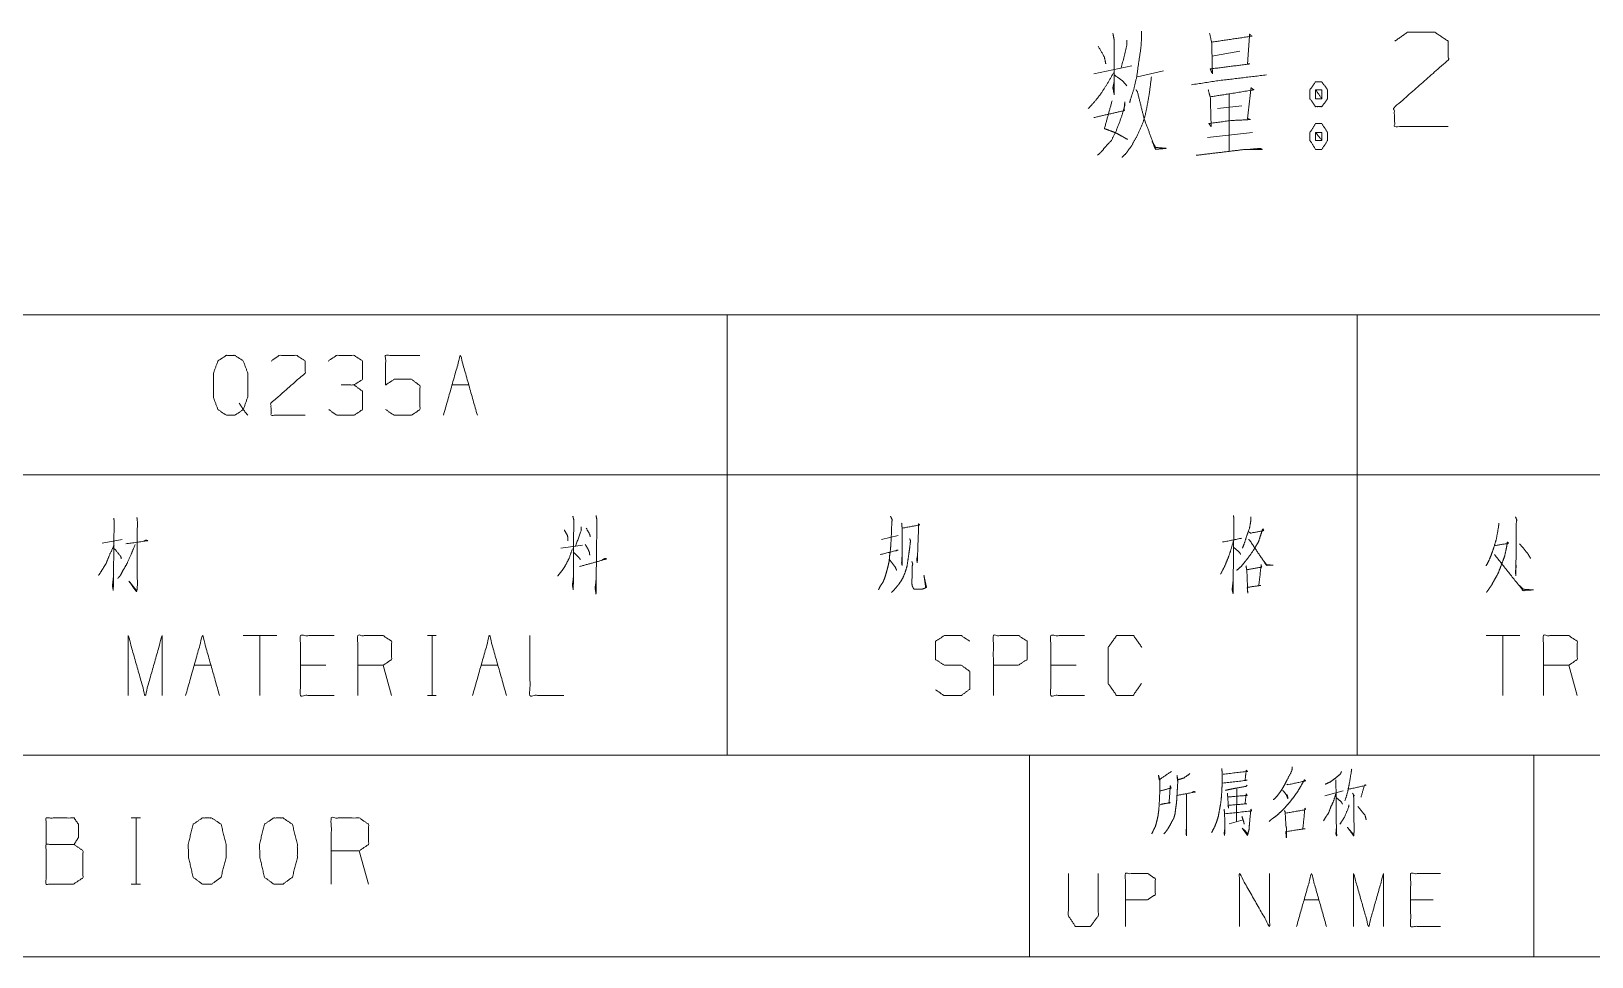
# Model space of a CAD drawing. Header units: millimetres. Extents: x 0 to 420, y 0 to 297.
# Drawn here: x 285.4 to 347.3, y 29 to 65.7 of the extents above; entities that cross this region are included whole.
import ezdxf

# ---------------------------------------------------------------- set-up
doc = ezdxf.new("R2010")
doc.units = ezdxf.units.MM
doc.layers.add('101', color=7, linetype='Continuous', true_color=0xffffff)

msp = doc.modelspace()

# ---------------------------------------------------------------- linework, layer by layer
at = {"layer": '101', "color": 72, "linetype": 'Continuous', "lineweight": 18}
for p, q in [((332.226, 64.72), (333.34, 64.916)), ((327.551, 64.011), (329.054, 64.326)), ((329.277, 63.893), (330.307, 64.129)), ((332.922, 63.224), (332.922, 60.94)), ((332.449, 62.633), (333.423, 62.751)), ((332.059, 61.491), (333.841, 61.688)), ((283, 54.463), (313, 54.463)), ((313, 54.463), (313, 48.113)), ((313, 54.463), (338, 54.463)), ((338, 54.463), (368, 54.463)), ((338, 54.463), (338, 48.113)), ((302.087, 51.675), (302.759, 51.675)), ((283, 48.113), (313, 48.113)), ((313, 48.113), (338, 48.113)), ((313, 48.113), (313, 37)), ((338, 48.113), (368, 48.113)), ((338, 48.113), (338, 37)), ((288.212, 45.4), (289.007, 45.55)), ((306.406, 45.2), (307.272, 45.325)), ((319.13, 45.55), (319.784, 45.7)), ((295.143, 41.737), (293.8, 41.737)), ((294.472, 41.737), (294.472, 39.362)), ((301.124, 41.737), (301.46, 41.737)), ((301.301, 41.737), (301.301, 39.362)), ((344.449, 41.737), (343.106, 41.737)), ((343.778, 41.737), (343.778, 39.362)), ((291.859, 40.563), (292.531, 40.563)), ((297.084, 40.563), (296.076, 40.563)), ((299.696, 39.362), (299.36, 40.563)), ((303.242, 40.563), (303.913, 40.563)), ((326.847, 40.563), (325.839, 40.563)), ((346.726, 39.362), (346.39, 40.563)), ((301.124, 39.362), (301.46, 39.362)), ((283, 37), (313, 37)), ((313, 37), (338, 37)), ((338, 37), (368, 37)), ((333.22, 35.666), (333.204, 34.364)), ((336.715, 35.379), (337.433, 35.578)), ((289.361, 34.504), (289.732, 34.504)), ((289.556, 34.504), (289.556, 31.882)), ((332.923, 34.275), (333.469, 34.43)), ((298.784, 31.882), (298.413, 33.206)), ((289.361, 31.882), (289.732, 31.882)), ((335.887, 31.261), (336.48, 31.261)), ((341.006, 31.261), (340.116, 31.261))]:
    msp.add_line(p, q, dxfattribs=at)
at = {"layer": '101', "color": 133, "linetype": 'Continuous', "lineweight": 18}
for p, q in [((235, 37), (415, 37)), ((325, 37), (325, 29)), ((345, 37), (345, 29)), ((235, 29), (415, 29))]:
    msp.add_line(p, q, dxfattribs=at)
at = {"layer": '101', "color": 72, "linetype": 'Continuous', "lineweight": 18}
for points, knots in [([(328.303, 65.625), (328.358, 65.35), (328.358, 63.184), (328.303, 63.46), (328.358, 63.696)], [0, 0, 0.094654, 0.823643, 0.918297, 1, 1]), ([(329.444, 65.704), (329.444, 65.468), (329.416, 65.035), (329.332, 64.483), (329.249, 63.893), (329.138, 63.42), (328.998, 62.987), (328.971, 62.869)], [0, 0, 0.08186, 0.232244, 0.425429, 0.632113, 0.800316, 0.95795, 1, 1]), ([(332.143, 65.625), (332.226, 65.231), (332.254, 64.011), (332.171, 64.208), (333.729, 64.405), (333.646, 64.405), (333.729, 65.586), (333.813, 65.507), (332.226, 65.271)], [0, 0, 0.062937, 0.253846, 0.287285, 0.53298, 0.54604, 0.731203, 0.749152, 1, 1]), ([(339.489, 65.31), (339.99, 65.664), (341.076, 65.664), (341.604, 65.31), (341.604, 64.562), (339.461, 62.672), (339.489, 61.924), (341.604, 61.924)], [0, 0, 0.069692, 0.192977, 0.265274, 0.350227, 0.674741, 0.759753, 1, 1]), ([(327.718, 65.113), (327.969, 64.68), (328.024, 64.405)], [0, 0, 0.640221, 1, 1]), ([(328.859, 65.35), (328.859, 65.153), (328.637, 64.247)], [0, 0, 0.174307, 1, 1]), ([(328.33, 64.05), (328.08, 63.617), (327.829, 63.224), (327.579, 62.909), (327.328, 62.633)], [0, 0, 0.287232, 0.555134, 0.786184, 1, 1]), ([(328.358, 63.972), (328.692, 63.735), (328.859, 63.538)], [0, 0, 0.613121, 1, 1]), ([(329.833, 63.893), (329.75, 63.224), (329.666, 62.751), (329.583, 62.357), (329.472, 62.003), (329.249, 61.531), (329.054, 61.176), (328.831, 60.861), (328.664, 60.704)], [0, 0, 0.194371, 0.33263, 0.448612, 0.555645, 0.706159, 0.82269, 0.933847, 1, 1]), ([(331.419, 63.578), (332.421, 63.735), (334.397, 63.972)], [0, 0, 0.337588, 1, 1]), ([(329.221, 63.381), (329.277, 63.302), (329.555, 62.2), (329.75, 61.688), (329.945, 61.137), (330, 61.019), (330.418, 61.058), (330, 61.098), (329.861, 61.334)], [0, 0, 0.026718, 0.341741, 0.493479, 0.655458, 0.691636, 0.807835, 0.924034, 1, 1]), ([(332.087, 63.381), (332.171, 63.066), (332.198, 62.121), (332.198, 61.924), (332.115, 62.042), (332.978, 62.161), (333.757, 62.2), (333.646, 62.239), (333.785, 63.46), (333.896, 63.381), (332.95, 63.224), (332.171, 63.105)], [0, 0, 0.050173, 0.195729, 0.226039, 0.248311, 0.382414, 0.502573, 0.520756, 0.709901, 0.730898, 0.878621, 1, 1]), ([(336.595, 63.696), (336.345, 63.696), (336.122, 63.381), (336.122, 63.027), (336.345, 62.712), (336.595, 62.712), (336.818, 63.027), (336.818, 63.381), (336.595, 63.696)], [0, 0, 0.091007, 0.23114, 0.359866, 0.5, 0.591007, 0.731142, 0.859867, 1, 1]), ([(336.345, 63.027), (336.595, 63.027), (336.345, 63.381), (336.345, 63.027)], [0, 0, 0.241156, 0.658897, 1, 1]), ([(336.595, 63.027), (336.595, 63.381), (336.345, 63.381)], [0, 0, 0.585827, 1, 1]), ([(327.551, 62.279), (328.748, 62.554), (328.776, 62.909), (328.776, 62.751), (328.637, 62.279), (328.442, 61.767), (328.247, 61.373), (328.024, 61.137), (327.829, 60.901), (327.69, 60.783)], [0, 0, 0.30447, 0.392578, 0.431617, 0.55371, 0.689471, 0.798368, 0.878841, 0.954749, 1, 1]), ([(328.275, 62.948), (327.969, 61.846), (328.163, 61.767), (328.386, 61.688), (328.609, 61.57), (328.887, 61.413)], [0, 0, 0.529111, 0.626299, 0.735523, 0.852097, 1, 1]), ([(336.818, 61.688), (336.595, 62.042), (336.345, 62.042), (336.122, 61.688), (336.122, 61.373), (336.345, 61.019), (336.595, 61.019), (336.818, 61.373), (336.818, 61.688)], [0, 0, 0.1492, 0.23851, 0.387711, 0.499998, 0.6492, 0.73851, 0.887712, 1, 1]), ([(336.345, 61.688), (336.345, 61.373), (336.595, 61.373)], [0, 0, 0.556989, 1, 1]), ([(336.595, 61.688), (336.345, 61.688), (336.595, 61.373), (336.595, 61.688)], [0, 0, 0.258816, 0.674596, 1, 1]), ([(331.614, 60.783), (332.922, 60.94), (333.562, 61.019), (334.23, 61.019), (334.147, 61.058), (333.729, 61.019)], [0, 0, 0.419319, 0.62458, 0.837167, 0.866542, 1, 1]), ([(293.653, 50.95), (293.812, 50.7), (293.476, 50.475), (293.14, 50.475), (292.804, 50.7), (292.628, 51.175), (292.628, 52.15), (292.804, 52.625), (293.14, 52.85), (293.476, 52.85), (293.812, 52.625), (293.989, 52.15), (293.989, 51.2), (293.812, 50.7), (293.989, 50.475)], [0, 0, 0.043279, 0.102317, 0.151367, 0.210407, 0.284429, 0.426831, 0.500853, 0.559894, 0.608944, 0.667982, 0.742004, 0.880755, 0.958211, 1, 1]), ([(294.922, 52.625), (295.24, 52.85), (295.929, 52.85), (296.265, 52.625), (296.265, 52.15), (294.904, 50.95), (294.922, 50.475), (296.265, 50.475)], [0, 0, 0.069691, 0.192979, 0.265274, 0.350227, 0.674741, 0.759752, 1, 1]), ([(298.206, 51.675), (298.542, 51.9), (298.542, 52.625), (298.206, 52.85), (297.516, 52.85), (297.181, 52.625)], [0, 0, 0.153872, 0.429851, 0.583723, 0.846122, 1, 1]), ([(299.457, 50.7), (299.793, 50.475), (300.482, 50.475), (300.818, 50.7), (300.818, 51.65), (300.482, 51.9), (299.793, 51.9), (299.457, 51.675), (299.457, 52.85), (300.818, 52.85)], [0, 0, 0.062229, 0.168345, 0.230571, 0.376816, 0.441264, 0.547379, 0.609609, 0.79049, 1, 1]), ([(297.198, 50.7), (297.516, 50.475), (298.206, 50.475), (298.542, 50.7), (298.542, 51.425), (298.206, 51.675), (297.693, 51.675)], [0, 0, 0.124123, 0.34369, 0.472445, 0.703376, 0.836727, 1, 1]), ([(306.883, 46.475), (306.919, 46.325), (306.901, 43.575), (306.866, 43.725), (306.901, 44.025)], [0, 0, 0.04586, 0.864244, 0.910105, 1, 1]), ([(307.803, 46.5), (307.838, 46.325), (307.803, 43.4), (307.767, 43.625), (307.803, 43.925)], [0, 0, 0.049134, 0.854185, 0.916866, 1, 1]), ([(319.483, 46.475), (319.554, 46.325), (319.536, 46.25), (319.518, 45.75), (319.501, 45.4), (319.483, 45.15), (319.448, 44.9), (319.43, 44.675), (319.377, 44.45), (319.324, 44.25), (319.253, 44.025), (319.183, 43.85), (319.077, 43.7), (319.006, 43.55)], [0, 0, 0.054643, 0.080035, 0.244904, 0.360386, 0.442974, 0.526176, 0.600549, 0.676724, 0.744906, 0.822623, 0.884822, 0.945356, 1, 1]), ([(333.089, 46.5), (333.107, 46.35), (333.071, 43.425), (333.036, 43.55), (333.071, 43.875)], [0, 0, 0.04275, 0.870699, 0.907468, 1, 1]), ([(333.778, 46.45), (333.778, 46.3), (333.725, 46), (333.601, 45.65), (333.513, 45.375), (333.442, 45.2)], [0, 0, 0.115078, 0.348801, 0.633599, 0.855199, 1, 1]), ([(344.273, 46.45), (344.326, 46.325), (344.308, 46.2), (344.29, 44.125), (344.273, 44.25), (344.308, 44.525)], [0, 0, 0.049547, 0.09561, 0.852768, 0.898832, 1, 1]), ([(288.672, 46.4), (288.689, 46.275), (288.654, 43.55), (288.619, 43.7), (288.672, 44.175)], [0, 0, 0.03624, 0.818558, 0.862798, 1, 1]), ([(289.591, 46.425), (289.608, 46.3), (289.608, 43.675), (289.591, 43.525), (289.573, 43.475), (289.273, 43.9), (289.573, 43.525)], [0, 0, 0.03191, 0.695404, 0.733579, 0.746984, 0.878542, 1, 1]), ([(306.548, 45.925), (306.671, 45.7), (306.689, 45.6), (306.689, 45.5)], [0, 0, 0.560245, 0.781808, 1, 1]), ([(307.219, 46.05), (307.219, 45.925), (306.989, 45.275)], [0, 0, 0.153484, 1, 1]), ([(307.414, 46), (307.555, 45.75), (307.573, 45.65)], [0, 0, 0.738795, 1, 1]), ([(319.925, 46.2), (319.943, 46.025), (319.943, 44.525), (319.925, 44.625), (319.943, 44.875)], [0, 0, 0.086729, 0.826348, 0.876422, 1, 1]), ([(319.96, 46), (320.65, 46.125), (320.597, 46.175), (320.597, 46.05), (320.561, 45), (320.544, 44.625), (320.526, 44.75), (320.544, 44.875)], [0, 0, 0.271858, 0.30014, 0.348647, 0.756336, 0.902019, 0.951009, 1, 1]), ([(333.708, 45.85), (333.761, 45.8), (334.291, 45.9), (334.255, 45.975), (334.167, 45.725), (334.079, 45.45), (333.973, 45.275), (333.884, 45.125), (333.637, 44.775), (333.531, 44.65), (333.389, 44.475), (333.213, 44.325)], [0, 0, 0.027225, 0.228751, 0.259718, 0.35875, 0.466632, 0.543055, 0.60808, 0.768168, 0.829389, 0.913418, 1, 1]), ([(343.619, 46.2), (343.601, 46.05), (343.513, 45.55), (343.407, 45.2), (343.318, 44.95), (343.212, 44.7), (343.106, 44.5)], [0, 0, 0.084492, 0.368532, 0.573116, 0.721448, 0.873361, 1, 1]), ([(288.689, 45.325), (288.513, 44.95), (288.371, 44.6), (288.23, 44.375), (288.071, 44.125)], [0, 0, 0.306151, 0.584923, 0.781175, 1, 1]), ([(289.52, 45.35), (289.379, 45), (289.202, 44.6), (289.043, 44.325), (288.937, 44.125), (288.831, 44)], [0, 0, 0.247885, 0.535064, 0.743693, 0.892347, 1, 1]), ([(289.149, 45.375), (290.015, 45.5), (289.962, 45.525), (289.856, 45.475)], [0, 0, 0.832664, 0.888443, 1, 1]), ([(307.378, 45.35), (307.484, 45.175), (307.537, 45.05), (307.555, 44.925)], [0, 0, 0.438509, 0.729472, 1, 1]), ([(320.243, 45.575), (320.278, 45.5), (320.243, 45.2), (320.19, 44.825), (320.137, 44.475), (320.066, 44.25), (319.96, 44), (319.837, 43.8), (319.731, 43.675), (319.607, 43.525), (319.518, 43.45)], [0, 0, 0.035516, 0.164907, 0.327134, 0.478764, 0.579789, 0.69611, 0.796849, 0.867063, 0.950352, 1, 1]), ([(333.089, 45.5), (332.965, 45.075), (332.859, 44.775), (332.735, 44.475), (332.576, 44.175)], [0, 0, 0.310645, 0.53395, 0.761691, 1, 1]), ([(332.647, 45.45), (332.682, 45.45), (333.425, 45.6)], [0, 0, 0.044591, 1, 1]), ([(333.089, 45.25), (333.336, 45.025), (333.372, 44.95)], [0, 0, 0.801345, 1, 1]), ([(333.69, 45.55), (333.725, 45.525), (334.397, 44.525), (334.662, 44.525), (334.397, 44.55), (334.308, 44.675)], [0, 0, 0.022413, 0.64578, 0.782975, 0.920778, 1, 1]), ([(343.442, 45.3), (344.007, 45.4), (343.954, 45.45), (343.919, 45.225), (343.848, 44.9), (343.778, 44.7), (343.672, 44.425), (343.583, 44.2), (343.442, 43.95), (343.336, 43.75), (343.124, 43.45)], [0, 0, 0.202439, 0.228126, 0.308401, 0.42563, 0.500398, 0.604281, 0.689484, 0.790714, 0.870504, 1, 1]), ([(344.432, 45.375), (344.467, 45.35), (344.785, 44.95), (344.874, 44.8)], [0, 0, 0.059427, 0.76102, 1, 1]), ([(288.707, 45.175), (288.954, 44.875), (288.972, 44.775)], [0, 0, 0.792937, 1, 1]), ([(306.866, 45.175), (306.724, 44.775), (306.565, 44.475), (306.424, 44.275), (306.283, 44.1)], [0, 0, 0.34388, 0.619111, 0.817638, 1, 1]), ([(306.901, 45.05), (307.131, 44.825), (307.184, 44.75)], [0, 0, 0.777846, 1, 1]), ([(307.149, 44.475), (308.227, 44.775), (308.156, 44.8), (308.032, 44.725)], [0, 0, 0.835919, 0.891927, 1, 1]), ([(319.077, 44.95), (319.784, 45.125), (319.731, 45.125), (319.713, 45.1)], [0, 0, 0.896999, 0.962298, 1, 1]), ([(319.448, 44.75), (319.66, 44.475), (319.731, 44.325)], [0, 0, 0.676829, 1, 1]), ([(320.332, 44.675), (320.367, 44.575), (320.349, 44.5), (320.332, 43.8), (320.349, 43.7), (320.385, 43.625), (320.42, 43.575), (320.72, 43.575), (320.809, 43.6), (320.915, 43.65), (320.809, 44.125), (320.879, 43.625)], [0, 0, 0.040324, 0.069618, 0.335838, 0.374446, 0.405968, 0.429248, 0.543483, 0.578406, 0.622978, 0.808014, 1, 1]), ([(343.442, 44.95), (344.573, 43.525), (344.98, 43.55), (344.962, 43.55), (344.591, 43.575), (344.396, 43.75)], [0, 0, 0.63218, 0.773702, 0.779842, 0.909107, 1, 1]), ([(333.584, 44.5), (333.619, 44.325), (333.655, 43.425), (333.637, 43.65), (334.167, 43.725), (334.096, 43.725), (334.185, 44.55), (334.202, 44.45), (333.619, 44.35)], [0, 0, 0.051987, 0.314256, 0.379976, 0.535917, 0.556508, 0.79811, 0.827679, 1, 1]), ([(289.247, 39.362), (289.247, 41.737), (289.919, 39.362), (290.59, 41.737), (290.59, 39.362)], [0, 0, 0.245192, 0.5, 0.754808, 1, 1]), ([(297.42, 39.362), (296.076, 39.362), (296.076, 41.737), (297.42, 41.737)], [0, 0, 0.26539, 0.73461, 1, 1]), ([(298.353, 39.362), (298.353, 41.737), (299.36, 41.737), (299.696, 41.513), (299.696, 40.788), (299.36, 40.563), (298.353, 40.563)], [0, 0, 0.400952, 0.571034, 0.639278, 0.761674, 0.829918, 1, 1]), ([(305.182, 41.737), (305.182, 39.362), (306.526, 39.362)], [0, 0, 0.638733, 1, 1]), ([(321.269, 39.588), (321.604, 39.362), (322.294, 39.362), (322.63, 39.613), (322.63, 40.313), (322.294, 40.563), (321.622, 40.563), (321.269, 40.788), (321.269, 41.513), (321.622, 41.737), (322.294, 41.737), (322.63, 41.513)], [0, 0, 0.068037, 0.184055, 0.25452, 0.372335, 0.4428, 0.555844, 0.626371, 0.748393, 0.81892, 0.931964, 1, 1]), ([(323.563, 39.362), (323.563, 41.737), (324.57, 41.737), (324.906, 41.513), (324.906, 40.788), (324.553, 40.563), (323.563, 40.563)], [0, 0, 0.401147, 0.571311, 0.639588, 0.762044, 0.832821, 1, 1]), ([(327.183, 39.362), (325.839, 39.362), (325.839, 41.737), (327.183, 41.737)], [0, 0, 0.26539, 0.73461, 1, 1]), ([(329.441, 39.838), (329.106, 39.362), (328.452, 39.362), (328.116, 39.838), (328.116, 41.263), (328.452, 41.737), (329.123, 41.737), (329.459, 41.263)], [0, 0, 0.114568, 0.243366, 0.357936, 0.638584, 0.753154, 0.885433, 1, 1]), ([(345.383, 39.362), (345.383, 41.737), (346.39, 41.737), (346.726, 41.513), (346.726, 40.788), (346.39, 40.563), (345.383, 40.563)], [0, 0, 0.400951, 0.571036, 0.639278, 0.761673, 0.829915, 1, 1]), ([(335.42, 36.527), (335.405, 36.373), (335.217, 36.02), (335.108, 35.799), (334.983, 35.6), (334.827, 35.379), (334.671, 35.225)], [0, 0, 0.101774, 0.363754, 0.525154, 0.678922, 0.85608, 1, 1]), ([(330.629, 36.351), (330.566, 36.307), (330.145, 36.02), (330.114, 36.196), (330.161, 36.02), (330.161, 35.446), (330.145, 35.092), (330.129, 34.849), (330.098, 34.606), (330.051, 34.386), (329.989, 34.165), (329.911, 34.01), (329.848, 33.878)], [0, 0, 0.024363, 0.186803, 0.243942, 0.302154, 0.485024, 0.597668, 0.675195, 0.753199, 0.825098, 0.89819, 0.953346, 1, 1]), ([(331.363, 36.262), (331.113, 36.086), (330.879, 36.02), (330.847, 36.196), (330.879, 35.931), (330.863, 35.666), (330.847, 35.379), (330.832, 35.136), (330.801, 34.916), (330.769, 34.673), (330.723, 34.496), (330.645, 34.364), (330.566, 34.209), (330.488, 34.077), (330.41, 33.966), (330.332, 33.878)], [0, 0, 0.096319, 0.172937, 0.229415, 0.313416, 0.396985, 0.487495, 0.564125, 0.634336, 0.711437, 0.768975, 0.817388, 0.871906, 0.920319, 0.962889, 1, 1]), ([(332.626, 36.461), (332.642, 36.262), (332.642, 35.909), (332.626, 35.578), (332.611, 35.357), (332.58, 35.07), (332.533, 34.827), (332.486, 34.562), (332.424, 34.364), (332.346, 34.165), (332.221, 33.922)], [0, 0, 0.076503, 0.212087, 0.33934, 0.424292, 0.535105, 0.630037, 0.733301, 0.813245, 0.895183, 1, 1]), ([(332.673, 36.24), (333.641, 36.351), (333.594, 36.395), (333.548, 35.998), (333.626, 35.998), (332.658, 35.887)], [0, 0, 0.39108, 0.416924, 0.577585, 0.60892, 1, 1]), ([(335.202, 35.843), (335.248, 35.821), (335.951, 35.975), (335.904, 36.02), (335.779, 35.799), (335.639, 35.556), (335.498, 35.357), (335.342, 35.158), (335.17, 34.96), (334.983, 34.761), (334.78, 34.584), (334.624, 34.474), (334.499, 34.364)], [0, 0, 0.017093, 0.254607, 0.275864, 0.359629, 0.452278, 0.53264, 0.616084, 0.70281, 0.792986, 0.881828, 0.944963, 1, 1]), ([(337.371, 36.351), (337.34, 36.262), (337.137, 36.086), (336.918, 35.931), (336.731, 35.843)], [0, 0, 0.111856, 0.433088, 0.752703, 1, 1]), ([(337.152, 36.02), (337.168, 34.275), (337.184, 33.79), (337.152, 33.878), (337.168, 34.077)], [0, 0, 0.691283, 0.883884, 0.921006, 1, 1]), ([(337.777, 36.439), (337.761, 36.329), (337.683, 35.865), (337.621, 35.556), (337.511, 35.181)], [0, 0, 0.086565, 0.451629, 0.696477, 1, 1]), ([(330.192, 35.026), (330.223, 35.048), (330.582, 35.114), (330.535, 35.092), (330.582, 35.777), (330.613, 35.688), (330.176, 35.578)], [0, 0, 0.022681, 0.239273, 0.269981, 0.676983, 0.732557, 1, 1]), ([(330.863, 35.401), (331.566, 35.534), (331.519, 35.556), (331.441, 35.512)], [0, 0, 0.834819, 0.895271, 1, 1]), ([(331.222, 35.446), (331.222, 33.812), (331.207, 33.922), (331.222, 34.099)], [0, 0, 0.849783, 0.907772, 1, 1]), ([(333.626, 35.799), (333.579, 35.755), (333.188, 35.688), (332.97, 35.644), (332.767, 35.6)], [0, 0, 0.07226, 0.516589, 0.766867, 1, 1]), ([(332.845, 35.49), (332.861, 35.335), (332.892, 34.894), (332.876, 35.004), (333.61, 35.07), (333.548, 35.07), (333.594, 35.468), (333.626, 35.401), (332.861, 35.335)], [0, 0, 0.056492, 0.217482, 0.258029, 0.525926, 0.548635, 0.694164, 0.720796, 1, 1]), ([(335.03, 35.6), (335.061, 35.578), (335.233, 35.379), (335.248, 35.269), (335.186, 35.423)], [0, 0, 0.066028, 0.519581, 0.712132, 1, 1]), ([(337.152, 35.468), (337.059, 35.181), (336.949, 34.938), (336.856, 34.695), (336.762, 34.562), (336.653, 34.386)], [0, 0, 0.251918, 0.474135, 0.691326, 0.826694, 1, 1]), ([(337.168, 35.313), (337.371, 35.136), (337.418, 35.048)], [0, 0, 0.729109, 1, 1]), ([(337.808, 35.49), (337.886, 35.379), (337.855, 35.401), (337.87, 34.231), (337.87, 33.944), (337.855, 33.79), (337.605, 34.143), (337.855, 33.834)], [0, 0, 0.051678, 0.066298, 0.513635, 0.623349, 0.682727, 0.848098, 1, 1]), ([(337.652, 35.644), (338.354, 35.799), (338.292, 35.821), (338.151, 35.335)], [0, 0, 0.557066, 0.608364, 1, 1]), ([(332.72, 34.849), (332.736, 34.651), (332.751, 34.143), (332.736, 33.812), (332.72, 33.9), (332.751, 34.121)], [0, 0, 0.147471, 0.523364, 0.768667, 0.835021, 1, 1]), ([(332.751, 34.673), (333.813, 34.783), (333.782, 34.849), (333.766, 34.739), (333.719, 34.231), (333.704, 34.032), (333.641, 33.812), (333.438, 34.099), (333.657, 33.878)], [0, 0, 0.374083, 0.399749, 0.43883, 0.61759, 0.687458, 0.767887, 0.891105, 1, 1]), ([(335.108, 34.805), (335.139, 34.739), (335.17, 34.187), (335.186, 34.121), (335.186, 33.723), (335.17, 33.9), (335.17, 33.966), (335.935, 34.077), (335.842, 34.077), (335.92, 34.894), (335.951, 34.849), (335.904, 34.827), (335.155, 34.695)], [0, 0, 0.018828, 0.160986, 0.178485, 0.280676, 0.326272, 0.343303, 0.542024, 0.566111, 0.777126, 0.791033, 0.804348, 1, 1]), ([(337.668, 35.026), (337.652, 34.916), (337.48, 34.518), (337.309, 34.253)], [0, 0, 0.129619, 0.632946, 1, 1]), ([(338.027, 34.96), (338.308, 34.606), (338.354, 34.43)], [0, 0, 0.711821, 1, 1]), ([(285.986, 33.455), (285.986, 34.504), (287.098, 34.504), (287.274, 34.255), (287.274, 33.731), (287.098, 33.455), (285.986, 33.455), (285.986, 31.882), (287.079, 31.882), (287.45, 32.13), (287.45, 33.206), (287.098, 33.455)], [0, 0, 0.115916, 0.238847, 0.272469, 0.330428, 0.366584, 0.489514, 0.663389, 0.784163, 0.833486, 0.952453, 1, 1]), ([(292.561, 31.882), (292.931, 32.158), (293.126, 32.93), (293.126, 33.455), (292.931, 34.255), (292.561, 34.504), (292.19, 34.504), (291.819, 34.255), (291.624, 33.455), (291.643, 32.93), (291.819, 32.158), (292.19, 31.882), (292.561, 31.882)], [0, 0, 0.067525, 0.18397, 0.260582, 0.380941, 0.446139, 0.500306, 0.565503, 0.685862, 0.762527, 0.878308, 0.945833, 1, 1]), ([(295.389, 31.882), (295.76, 32.158), (295.955, 32.93), (295.955, 33.455), (295.76, 34.255), (295.389, 34.504), (295.018, 34.504), (294.648, 34.255), (294.453, 33.455), (294.472, 32.93), (294.648, 32.158), (295.018, 31.882), (295.389, 31.882)], [0, 0, 0.067526, 0.183972, 0.260584, 0.380944, 0.446141, 0.500306, 0.565504, 0.685863, 0.762529, 0.87831, 0.945835, 1, 1]), ([(297.301, 31.882), (297.301, 34.504), (298.413, 34.504), (298.784, 34.255), (298.784, 33.455), (298.413, 33.206), (297.301, 33.206)], [0, 0, 0.40095, 0.571035, 0.639277, 0.761673, 0.829915, 1, 1]), ([(333.423, 34.562), (333.485, 34.386), (333.516, 34.253)], [0, 0, 0.579215, 1, 1]), ([(326.539, 32.299), (326.539, 30.621), (326.82, 30.202), (327.413, 30.202), (327.725, 30.621), (327.725, 32.299)], [0, 0, 0.337151, 0.438599, 0.557782, 0.662849, 1, 1]), ([(328.802, 30.202), (328.802, 32.299), (329.691, 32.299), (329.988, 32.1), (329.988, 31.46), (329.676, 31.261), (328.802, 31.261)], [0, 0, 0.401145, 0.571312, 0.639588, 0.762043, 0.832818, 1, 1]), ([(333.328, 30.202), (333.328, 32.299), (334.514, 30.202), (334.514, 32.299)], [0, 0, 0.317574, 0.682426, 1, 1]), ([(337.853, 30.202), (337.853, 32.299), (338.447, 30.202), (339.04, 32.299), (339.04, 30.202)], [0, 0, 0.245192, 0.5, 0.754808, 1, 1]), ([(341.303, 30.202), (340.116, 30.202), (340.116, 32.299), (341.303, 32.299)], [0, 0, 0.265389, 0.734611, 1, 1])]:
    msp.add_open_spline(points, degree=1, knots=knots, dxfattribs=at)
for points in [[(301.751, 50.475), (302.423, 52.85), (303.095, 50.475)], [(291.524, 39.362), (292.195, 41.737), (292.867, 39.362)], [(302.906, 39.362), (303.578, 41.737), (304.249, 39.362)], [(335.591, 30.202), (336.184, 32.299), (336.777, 30.202)]]:
    msp.add_open_spline(points, degree=1, dxfattribs=at)

doc.saveas('drawing.dxf')
